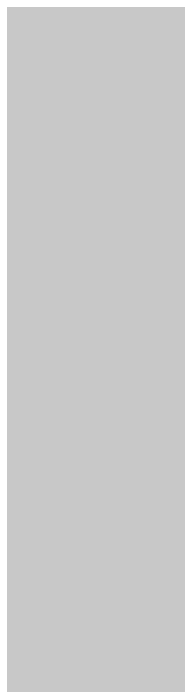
# Model space of a CAD drawing. Header units: millimetres. Extents: x -11 to 223, y -88 to 3.
# Drawn here: x 6.177 to 6.2315, y -76.9684 to -76.747 of the extents above; entities that cross this region are included whole.
import ezdxf

# ---------------------------------------------------------------- set-up
doc = ezdxf.new("R2010")
doc.units = ezdxf.units.MM
doc.header["$MEASUREMENT"] = 0
for name, color, linetype, true_color in [('Bottom-Layer', 7, 'Continuous', 0x0000ff), ('Document-Layer', 7, 'Continuous', 0xffffff), ('Top-Layer', 7, 'Continuous', 0xff0000)]:
    doc.layers.add(name, color=color, linetype=linetype, true_color=true_color)

msp = doc.modelspace()

# ---------------------------------------------------------------- hatches: boundary and pattern name
at = {"layer": 'Bottom-Layer'}
msp.add_hatch(color=256, dxfattribs=at).paths.add_polyline_path([(-10.33528, 1.97866), (-0.38039, 1.97866), (-0.84578, 1.72673), (-1.19549, 1.32954), (-1.38645, 0.83599), (-1.39516, 0.30686), (-1.22055, -0.1927), (-0.8841, -0.60119), (-0.42726, -0.8683), (0.09374, -0.96115), (1.79374, -0.96115), (2.31473, -0.8683), (2.77158, -0.60119), (3.10802, -0.1927), (3.28264, 0.30686), (3.27393, 0.83599), (3.08296, 1.32954), (2.73326, 1.72673), (2.26787, 1.97866), (222.62891, 1.97866), (222.62891, -87.47523), (-10.33528, -87.47523)])
at = {"layer": 'Document-Layer'}
msp.add_hatch(color=256, dxfattribs=at).paths.add_polyline_path([(5.38275, -76.75382), (5.38275, -76.95784), (6.19876, -76.95784), (6.19876, -76.75382)])
msp.add_hatch(color=256, dxfattribs=at).paths.add_polyline_path([(5.38275, -76.75382), (5.38275, -76.95784), (6.19876, -76.95784), (6.19876, -76.75382)])
at = {"layer": 'Top-Layer'}
msp.add_hatch(color=256, dxfattribs=at).paths.add_polyline_path([(-10.33528, 1.97866), (-0.38039, 1.97866), (-0.84578, 1.72673), (-1.19549, 1.32954), (-1.38645, 0.83599), (-1.39516, 0.30686), (-1.22055, -0.1927), (-0.8841, -0.60119), (-0.42726, -0.8683), (0.09374, -0.96115), (1.79374, -0.96115), (2.31473, -0.8683), (2.77158, -0.60119), (3.10802, -0.1927), (3.28264, 0.30686), (3.27393, 0.83599), (3.08296, 1.32954), (2.73326, 1.72673), (2.26787, 1.97866), (222.62891, 1.97866), (222.62891, -87.47523), (-10.33528, -87.47523)])

# ---------------------------------------------------------------- linework, layer by layer
at = {"layer": 'Document-Layer', "const_width": 0.00508}
msp.add_lwpolyline([(5.38275, -76.75382), (5.38275, -76.95784), (6.19876, -76.95784), (6.19876, -76.75382)], close=True, dxfattribs=at)
msp.add_lwpolyline([(5.38275, -76.75382), (5.38275, -76.95784), (6.19876, -76.95784), (6.19876, -76.75382)], close=True, dxfattribs=at)
at = {"layer": 'Top-Layer', "const_width": 0.0508}
msp.add_lwpolyline([(10.74422, -74.47041), (7.23495, -74.47041), (7.0493, -74.50734), (6.8919, -74.6125), (5.422, -76.08241), (4.87494, -76.08241), (4.69587, -76.13039), (4.56478, -76.26148), (4.5168, -76.44055), (4.5168, -77.28056), (4.56478, -77.45963), (4.69587, -77.59072), (4.87494, -77.6387), (5.78495, -77.6387), (5.96402, -77.59072), (6.09511, -77.45963), (6.14309, -77.28056), (6.14309, -76.7335), (7.4359, -75.44069), (10.54327, -75.44069)], dxfattribs=at)

doc.saveas('drawing.dxf')
